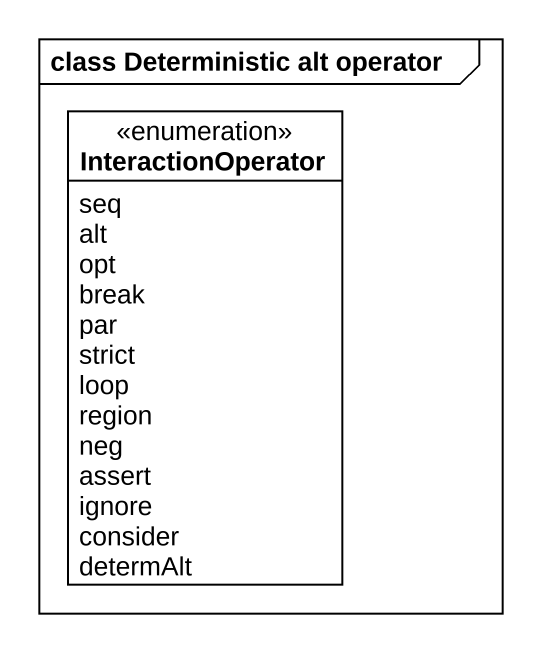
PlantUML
@startuml
mainframe class Deterministic alt operator
hide circle
hide empty members
enum InteractionOperator {
  seq
  alt
  opt
  break
  par
  strict
  loop
  region
  neg
  assert
  ignore
  consider
  determAlt
}
@enduml
